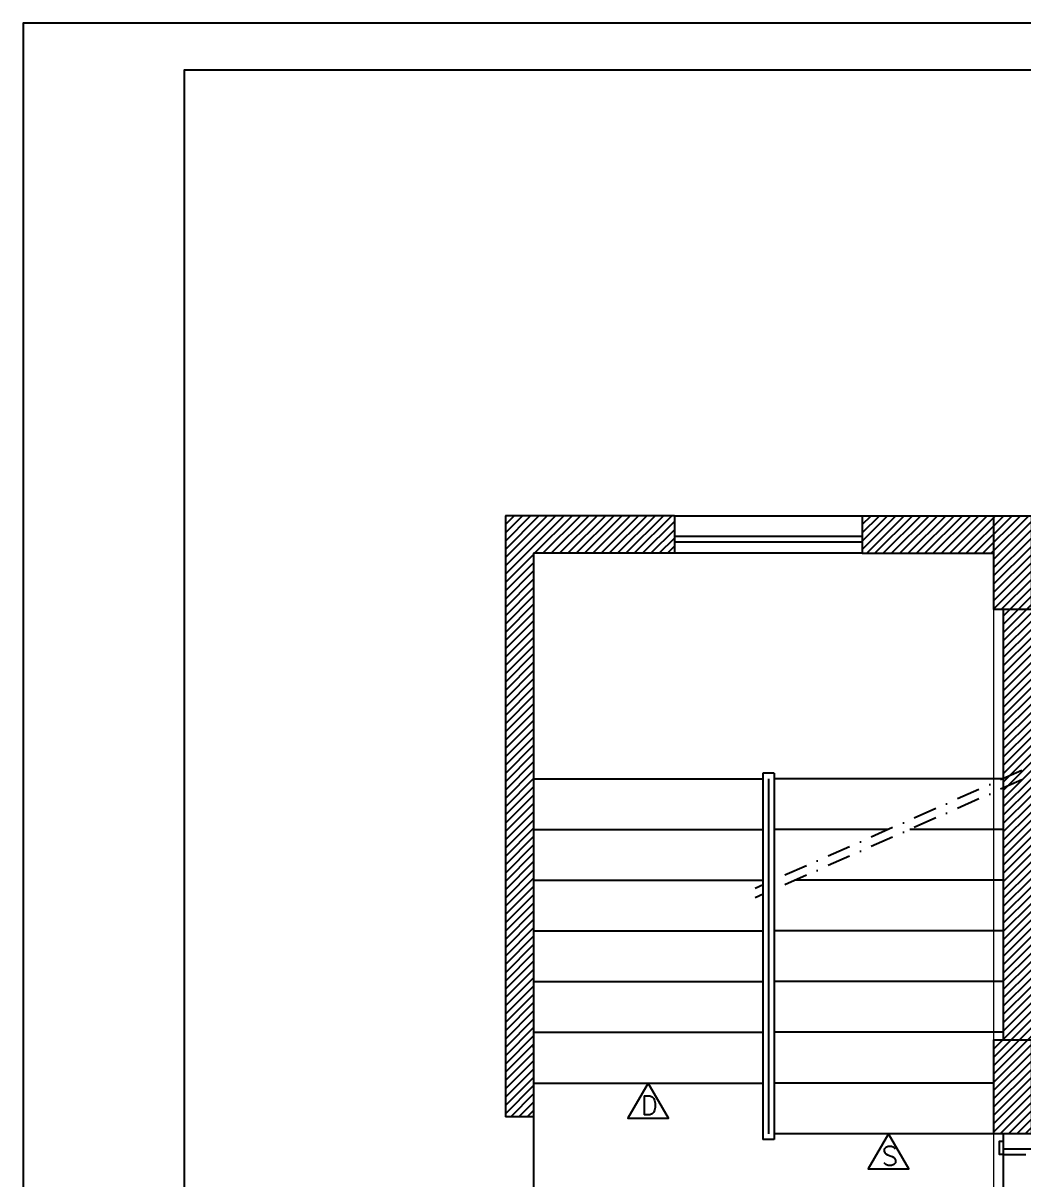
# Model space of a CAD drawing. Extents: x 126968 to 132038, y -1805 to 3860.
# Drawn here: x 126968 to 127500, y -436 to 180 of the extents above; entities that cross this region are included whole.
import ezdxf
from ezdxf.enums import TextEntityAlignment as Align

# ---------------------------------------------------------------- set-up
doc = ezdxf.new("R2010")
doc.units = 0
doc.header["$MEASUREMENT"] = 0
doc.linetypes.add('DASHDOT', pattern=[1, 0.5, -0.25, 0, -0.25])
doc.layers.add('COTA', color=8, linetype='CONTINUOUS', lineweight=5)
for name, color, linetype in [('EIXO', 1, 'DASHDOT'), ('ESCR03', 3, 'CONTINUOUS'), ('PENA01', 1, 'CONTINUOUS'), ('PENA02', 2, 'CONTINUOUS'), ('PENA03', 3, 'CONTINUOUS'), ('Pena05', 5, 'CONTINUOUS'), ('PENA06', 6, 'CONTINUOUS')]:
    doc.layers.add(name, color=color, linetype=linetype)
doc.styles.add('ROMANS', font='ROMANS.SHX')

msp = doc.modelspace()

# ---------------------------------------------------------------- hatches: boundary and pattern name
at = {"layer": 'PENA06'}
h = msp.add_hatch(dxfattribs=at)
h.set_pattern_fill('ANSI31', color=256, scale=25)
h.set_pattern_definition([(45, (126424.6877, -1487.8683), (-2.2097087, 2.2097087), [])])
h.paths.add_polyline_path([(127484.429, -82.458), (127414.429, -82.458), (127414.429, -102.458), (127484.429, -102.458)])
h.paths.add_polyline_path([(127504.429, -82.458), (127484.429, -82.458), (127484.429, -132.458), (127504.429, -132.458)])
h.paths.add_polyline_path([(127314.429, -82.458), (127224.429, -82.458), (127224.429, -402.458), (127239.429, -402.458), (127239.429, -102.458), (127314.429, -102.458)])
h.paths.add_polyline_path([(127389.429, -531.458), (127239.429, -531.458), (127239.429, -482.458), (127224.429, -482.458), (127224.429, -802.458), (127099.429, -802.458), (127099.429, -817.458), (127239.429, -817.458), (127239.429, -546.458), (127314.429, -546.458), (127314.429, -731.458), (127489.429, -731.458), (127489.429, -817.458), (127629.429, -817.458), (127629.429, -802.458), (127504.429, -802.458), (127504.429, -505.458), (127489.429, -505.458), (127489.429, -509.458), (127489.429, -531.458), (127459.429, -531.458), (127459.429, -546.458), (127489.429, -546.458), (127489.429, -716.458), (127329.429, -716.458), (127329.429, -546.458), (127389.429, -546.458)])
h.paths.add_polyline_path([(127504.429, -361.458), (127484.429, -361.458), (127484.429, -411.458), (127504.429, -411.458)])
h.paths.add_polyline_path([(127504.429, -132.458), (127489.429, -132.458), (127489.429, -361.458), (127504.429, -361.458)])
h.paths.add_polyline_path([(127621.429, -377.458), (127616.429, -377.458), (127504.429, -377.458), (127504.429, -392.458), (127621.429, -392.458)])
h.paths.add_polyline_path([(128241.429, -382.458), (128236.429, -382.458), (128029.429, -382.458), (128029.429, -335.458), (128019.429, -335.458), (128019.429, -340.458), (128019.429, -382.458), (127779.429, -382.458), (127779.429, -262.458), (127849.429, -262.458), (127849.429, -252.458), (127779.429, -252.458), (127779.429, -244.458), (127769.429, -244.458), (127769.429, -247.458), (127769.429, -297.458), (127769.429, -382.458), (127697.429, -382.458), (127697.429, -392.458), (127701.429, -392.458), (128241.429, -392.458)])
h.paths.add_polyline_path([(127789.429, -82.458), (127769.429, -82.458), (127769.429, -132.458), (127789.429, -132.458)])
h.paths.add_polyline_path([(127769.429, -82.458), (127614.429, -82.458), (127614.429, -102.458), (127769.429, -102.458)])
h.paths.add_polyline_path([(127999.429, -82.458), (127964.429, -82.458), (127964.429, -252.458), (127924.429, -252.458), (127909.429, -252.458), (127909.429, -262.458), (128019.429, -262.458), (128019.429, -269.458), (128029.429, -269.458), (128029.429, -252.458), (127974.429, -252.458), (127974.429, -102.458), (127999.429, -102.458)])
h.paths.add_polyline_path([(128049.429, -82.458), (127999.429, -82.458), (127999.429, -102.458), (128049.429, -102.458)])
h.paths.add_polyline_path([(128339.429, -82.458), (128199.429, -82.458), (128199.429, -102.458), (128324.429, -102.458), (128324.429, -157.458), (128339.429, -157.458)])
h.paths.add_polyline_path([(128361.929, -237.458), (128339.429, -237.458), (128339.429, -227.458), (128324.429, -227.458), (128324.429, -382.458), (128317.429, -382.458), (128317.429, -392.458), (128321.429, -392.458), (128324.429, -392.458), (128324.429, -409.458), (128334.429, -409.458), (128334.429, -404.458), (128334.429, -252.458), (128361.929, -252.458)])
h.paths.add_polyline_path([(128589.429, -237.458), (128421.929, -237.458), (128421.929, -252.458), (128449.429, -252.458), (128449.429, -482.458), (128334.429, -482.458), (128334.429, -475.458), (128324.429, -475.458), (128324.429, -479.458), (128324.429, -482.458), (128317.429, -482.458), (128317.429, -497.458), (128322.429, -497.458), (128466.429, -497.458), (128466.429, -482.458), (128461.429, -482.458), (128459.429, -482.458), (128459.429, -252.458), (128574.429, -252.458), (128574.429, -302.458), (128589.429, -302.458)])
h.paths.add_polyline_path([(128589.429, -332.458), (128574.429, -332.458), (128574.429, -467.458), (128589.429, -467.458)], flags=17)
h.paths.add_polyline_path([(128594.429, -467.458), (128574.429, -467.458), (128574.429, -517.458), (128594.429, -517.458)])
h.paths.add_polyline_path([(128574.429, -482.458), (128532.429, -482.458), (128532.429, -497.458), (128536.429, -497.458), (128574.429, -497.458)], flags=17)
h.paths.add_polyline_path([(128589.429, -667.458), (128574.429, -667.458), (128574.429, -802.458), (128234.429, -802.458), (128234.429, -497.458), (128241.429, -497.458), (128241.429, -482.458), (128237.429, -482.458), (128217.429, -482.458), (128217.429, -497.458), (128222.429, -497.458), (128224.429, -497.458), (128224.429, -802.458), (128171.929, -802.458), (128171.929, -817.458), (128589.429, -817.458)])
h.paths.add_polyline_path([(127964.429, -497.458), (127999.429, -497.458), (127999.429, -482.458), (127954.429, -482.458), (127954.429, -802.458), (127829.429, -802.458), (127829.429, -817.458), (128021.929, -817.458), (128021.929, -802.458), (127964.429, -802.458)])
h.paths.add_polyline_path([(128049.429, -482.458), (127999.429, -482.458), (127999.429, -502.458), (128049.429, -502.458)])
h.paths.add_polyline_path([(128141.429, -482.458), (128137.429, -482.458), (128049.429, -482.458), (128049.429, -497.458), (128141.429, -497.458)])

# ---------------------------------------------------------------- linework, layer by layer
at = {"layer": 'COTA'}
msp.add_lwpolyline([(128589.429, -817.458), (127484.429, -817.458), (127484.429, -82.458), (128589.429, -82.458)], close=True, dxfattribs=at)
at = {"layer": 'EIXO', "ltscale": 25}
for p, q in [((127499.429, -218.032), (127357.429, -280.884)), ((127499.429, -223.032), (127357.429, -285.884))]:
    msp.add_line(p, q, dxfattribs=at)
at = {"layer": 'PENA01'}
for p, q in [((127239.429, -402.458), (127239.429, -482.458)), ((127489.429, -422.458), (127489.429, -502.458))]:
    msp.add_line(p, q, dxfattribs=at)
for points in [[(127300.429, -384.458), (127289.604, -403.208), (127311.254, -403.208)], [(127428.429, -411.458), (127417.604, -430.208), (127439.254, -430.208)]]:
    msp.add_lwpolyline(points, close=True, dxfattribs=at)
at = {"layer": 'PENA02', "linetype": 'Continuous'}
for p, q in [((127314.429, -82.458), (127414.429, -82.458)), ((127414.429, -102.458), (127314.429, -102.458))]:
    msp.add_line(p, q, dxfattribs=at)
at = {"layer": 'PENA02'}
for p, q in [((127239.429, -222.458), (127361.429, -222.458)), ((127489.429, -222.458), (127367.429, -222.458)), ((127239.429, -249.458), (127361.429, -249.458)), ((127428.429, -249.458), (127367.429, -249.458)), ((127489.429, -249.458), (127439.725, -249.458)), ((127239.429, -276.458), (127361.429, -276.458)), ((127489.429, -276.458), (127378.725, -276.458)), ((127239.429, -303.458), (127361.429, -303.458)), ((127489.429, -303.458), (127367.429, -303.458)), ((127239.429, -330.458), (127361.429, -330.458)), ((127489.429, -330.458), (127367.429, -330.458)), ((127239.429, -357.458), (127361.429, -357.458)), ((127489.429, -357.458), (127367.429, -357.458)), ((127239.429, -384.458), (127361.429, -384.458)), ((127484.429, -384.458), (127367.429, -384.458)), ((127484.429, -411.458), (127367.429, -411.458))]:
    msp.add_line(p, q, dxfattribs=at)
at = {"layer": 'PENA03', "linetype": 'Continuous'}
for p, q in [((127414.429, -93.458), (127314.429, -93.458)), ((127414.429, -96.458), (127314.429, -96.458))]:
    msp.add_line(p, q, dxfattribs=at)
at = {"layer": 'PENA03'}
for p, q in [((127361.429, -219.458), (127361.429, -414.458)), ((127367.429, -219.458), (127361.429, -219.458)), ((127367.429, -219.458), (127367.429, -414.458)), ((127364.429, -222.458), (127364.429, -411.458)), ((127367.429, -414.458), (127361.429, -414.458)), ((127489.429, -419.458), (127489.429, -422.458)), ((127489.429, -422.458), (127501.429, -422.458))]:
    msp.add_line(p, q, dxfattribs=at)
at = {"layer": 'PENA03', "linetype": 'Continuous'}
msp.add_lwpolyline([(126967.743, -1305.203), (129067.743, -1305.203), (129067.743, 179.797), (126967.743, 179.797)], close=True, dxfattribs=at)
at = {"layer": 'PENA03'}
msp.add_lwpolyline([(127489.429, -422.458), (127487.429, -422.458), (127487.429, -415.458), (127489.429, -415.458)], close=True, dxfattribs=at)
at = {"layer": 'Pena05', "color": 5}
msp.add_lwpolyline([(127053.38, -1280.203), (129043.38, -1280.203), (129043.38, 154.797), (127053.38, 154.797)], close=True, dxfattribs=at)
at = {"layer": 'PENA06'}
for p, q in [((127314.429, -82.458), (127224.429, -82.458)), ((127224.429, -82.458), (127224.429, -402.458)), ((127414.429, -82.458), (127514.429, -82.458)), ((127239.429, -102.458), (127239.429, -402.458)), ((127314.429, -102.458), (127239.429, -102.458)), ((127414.429, -102.458), (127484.429, -102.458)), ((127489.429, -132.458), (127489.429, -361.458)), ((127239.429, -365.458), (127238.919, -365.458)), ((127239.429, -402.458), (127224.429, -402.458)), ((127489.429, -411.458), (127489.429, -419.458)), ((127489.429, -419.458), (127504.429, -419.458))]:
    msp.add_line(p, q, dxfattribs=at)
at = {"layer": 'PENA06', "linetype": 'Continuous'}
for p, q in [((127314.429, -82.458), (127314.429, -102.458)), ((127414.429, -82.458), (127414.429, -102.458))]:
    msp.add_line(p, q, dxfattribs=at)
at = {"layer": 'PENA06'}
for points in [[(127504.429, -132.458), (127484.429, -132.458), (127484.429, -82.458), (127504.429, -82.458)], [(127504.429, -411.458), (127484.429, -411.458), (127484.429, -361.458), (127504.429, -361.458)]]:
    msp.add_lwpolyline(points, close=True, dxfattribs=at)

# ---------------------------------------------------------------- texts
at = {"layer": 'ESCR03', "color": 3, "linetype": 'Continuous', "style": 'ROMANS'}
for s, p in [('D', (127301.044, -396.334)), ('S', (127429.044, -423.334))]:
    msp.add_text(s, height=10, dxfattribs=at).set_placement(p, align=Align.MIDDLE)

doc.saveas('drawing.dxf')
